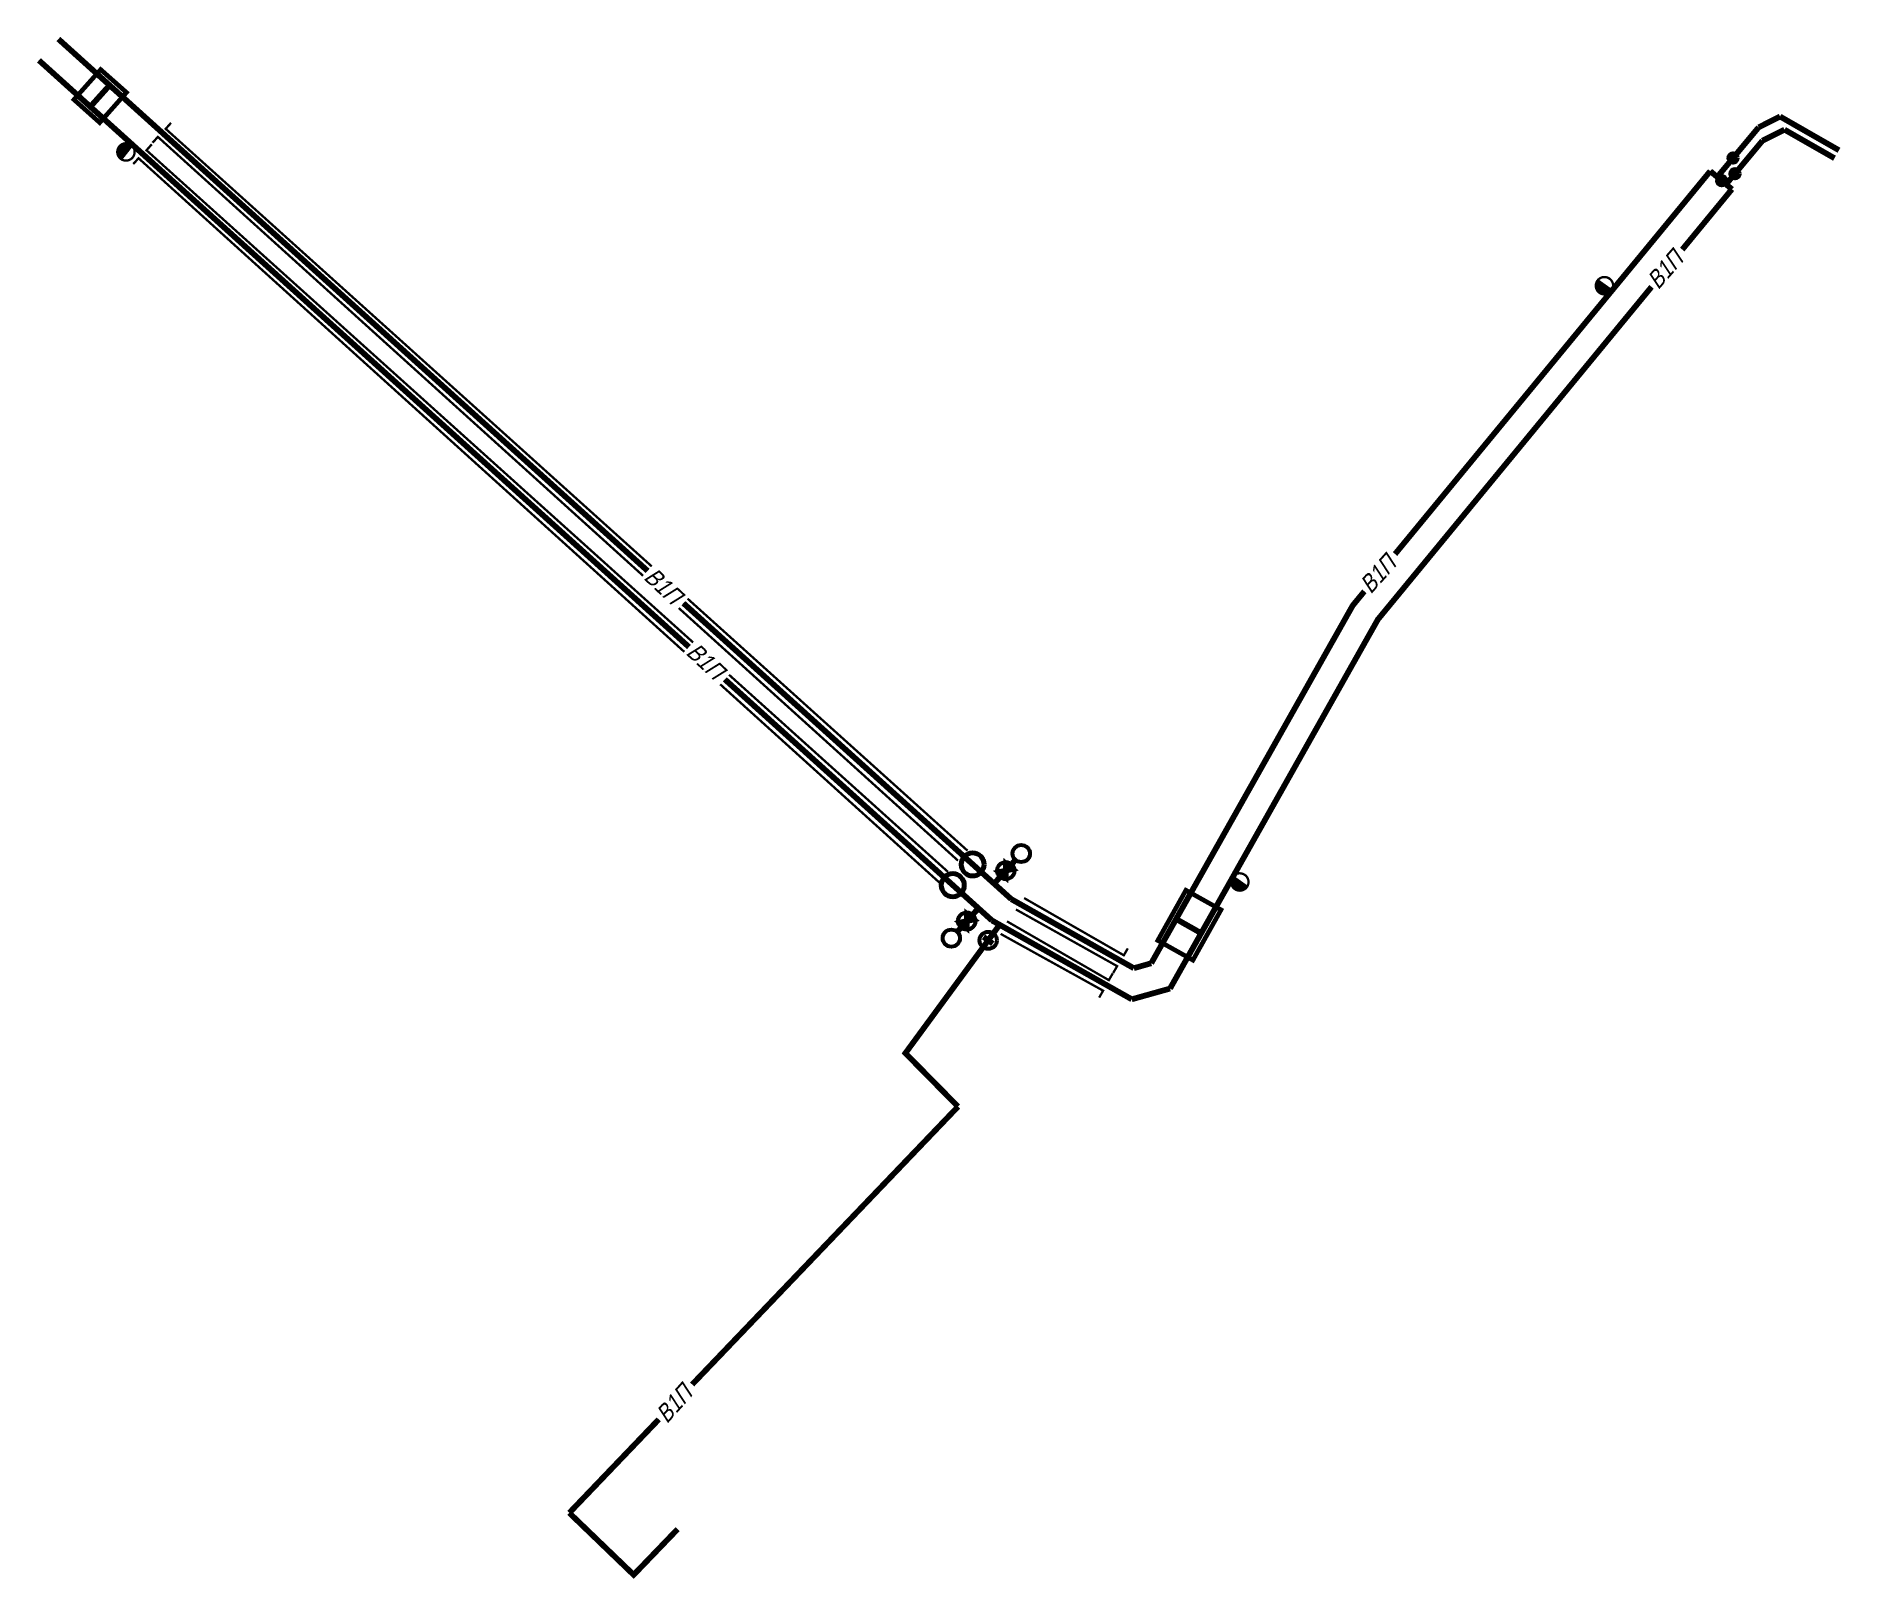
# Model space of a CAD drawing. Header units: metres. Extents: x 10719 to 10876, y -5471 to -5337.
import ezdxf

# ---------------------------------------------------------------- set-up
doc = ezdxf.new("R2010")
doc.units = ezdxf.units.M
doc.header["$MEASUREMENT"] = 0
doc.linetypes.add('$AUDIT_BAD_LTYPE1', pattern=[0])
doc.layers.add('МГТ_НВК_В1_СЕТЬ', color=160, linetype='B1', lineweight=60)
doc.layers.add('МГТ_НВК_В2_Сеть', color=150, linetype='$AUDIT_BAD_LTYPE1', lineweight=40)
doc.styles.add('1409_тхт0', font='calibri.ttf', dxfattribs={"width": 0.8, "oblique": 7})
doc.styles.get("Standard").update_dxf_attribs({"font": 'arial.ttf'})
doc.linetypes.add('B1', pattern='A,16.258147,-2.141853,["В1",1409_тхт0,S=3,R=0,X=0,Y=-1.5],-6.426757,15.173243', length=40)

# ---------------------------------------------------------------- blocks, each defined once
blk = doc.blocks.new('ПГ')
at = {"layer": 'МГТ_НВК_В1_СЕТЬ'}
h = blk.add_hatch(color=256, dxfattribs=at)
h.dxf.hatch_style = 1
h.paths.add_polyline_path([(3316681.64, 259090.53), (3316681.64, 259089.03, 0.032667), (3316681.73, 259089.04, 0.936732)])
at = {"layer": 'МГТ_НВК_В2_Сеть'}
h = blk.add_hatch(dxfattribs=at)
h.set_pattern_fill('ANGLE', color=256)
h.set_pattern_definition([(0, (0, 0), (0, 6.985), [5.08, -1.905]), (90, (0, 0), (-6.985, 4e-16), [5.08, -1.905])])
h.paths.add_polyline_path([(3316681.64, 259090.53), (3316681.64, 259089.03, 0.032667), (3316681.73, 259089.04, 0.936732)])
at = {"layer": 'МГТ_НВК_В1_СЕТЬ', "const_width": 0.2, "flags": 128}
blk.add_lwpolyline([(3316681.54, 259090.53, -1), (3316681.73, 259089.04, -1), (3316681.54, 259090.53, -138544.448084)], format="xyb", dxfattribs=at)
at = {"layer": 'МГТ_НВК_В1_СЕТЬ', "flags": 128}
blk.add_lwpolyline([(3316681.64, 259090.53), (3316681.64, 259089.03)], dxfattribs=at)

msp = doc.modelspace()

# ---------------------------------------------------------------- linework, layer by layer
at = {"layer": 'МГТ_НВК_В1_СЕТЬ', "ltscale": 0.15, "const_width": 0.5}
for points in [[(10720.88, -5337.21), (10803.63, -5411.9)], [(10719.19, -5339.06), (10801.95, -5413.75)], [(10723.66, -5343.08), (10725.32, -5341.23)], [(10804, -5408.5), (10802.16, -5410.54)], [(10803.63, -5411.9), (10814.28, -5417.9)], [(10798.94, -5414.74), (10800.78, -5412.7)], [(10801.95, -5413.75), (10814.1, -5420.6)], [(10799, -5429.91), (10794.44, -5425.28), (10802.62, -5414.13)], [(10815.79, -5417.47), (10814.28, -5417.9)], [(10765.25, -5465.2), (10765.25, -5465.2), (10799.01, -5429.92)]]:
    msp.add_lwpolyline(points, dxfattribs=at)
at = {"layer": 'МГТ_НВК_В1_СЕТЬ', "linetype": 'Continuous', "ltscale": 0.15, "const_width": 0.4}
msp.add_lwpolyline([(10722.23, -5342.47), (10724.47, -5344.47), (10726.79, -5341.85), (10724.55, -5339.86)], close=True, dxfattribs=at)
at = {"layer": 'МГТ_НВК_В1_СЕТЬ', "color": 7, "linetype": 'ByBlock', "const_width": 0.2, "elevation": -0.05}
for points in [[(10799.83, -5407.69), (10730.2, -5345.01), (10730.66, -5344.49)], [(10799.01, -5408.56), (10729.52, -5345.71), (10729.05, -5346.22)], [(10797.4, -5410.47), (10727.84, -5347.56), (10727.38, -5348.07)], [(10798.14, -5409.54), (10728.53, -5346.87), (10728.99, -5346.35)], [(10813.75, -5416.18), (10813.41, -5416.78), (10804.75, -5411.81)], [(10812.48, -5418.32), (10812.83, -5417.72), (10804.04, -5412.8)], [(10811.27, -5420.45), (10811.61, -5419.85), (10802.71, -5414.92)], [(10812.45, -5418.34), (10812.11, -5418.94), (10803.26, -5413.83)]]:
    msp.add_lwpolyline(points, dxfattribs=at)
at = {"layer": 'МГТ_НВК_В1_СЕТЬ', "lineweight": 70, "const_width": 0.5}
for points, elevation in [([(10864.95, -5349.19), (10868.54, -5344.88)], 0.06), ([(10875.52, -5346.87), (10870.4, -5343.94)], 0), ([(10865.71, -5349.83), (10868.87, -5346.04)], 0.02), ([(10866.05, -5347.3), (10866.6, -5347.78)], 0.06), ([(10865.1, -5349.79), (10865.59, -5349.25)], 0.2), ([(10866.21, -5348.67), (10866.76, -5349.15)], 0.02)]:
    msp.add_lwpolyline(points, dxfattribs=dict(at, elevation=elevation))
for points in [[(10868.54, -5344.88), (10870.4, -5343.94)], [(10868.87, -5346.04), (10870.79, -5345.08)], [(10875.13, -5347.56), (10870.79, -5345.08)], [(10801.22, -5415.18), (10802.03, -5415.77)], [(10774.66, -5466.61), (10770.84, -5470.58), (10765.25, -5465.2)]]:
    msp.add_lwpolyline(points, dxfattribs=at)
at = {"layer": 'МГТ_НВК_В1_СЕТЬ', "ltscale": 0.15, "const_width": 0.5}
for points, elevation in [([(10815.79, -5417.47), (10833.29, -5386.4), (10864.34, -5348.68)], 0.06), ([(10864.34, -5348.68), (10866.23, -5350.26)], 0.2), ([(10820.13, -5414.86), (10817.95, -5413.63)], 0.06), ([(10817.42, -5419.67), (10814.1, -5420.6)], 0.06)]:
    msp.add_lwpolyline(points, dxfattribs=dict(at, elevation=elevation))
at = {"layer": 'МГТ_НВК_В1_СЕТЬ', "linetype": 'ByBlock', "lineweight": 35, "ltscale": 0.15, "const_width": 0.5}
for points in [[(10803.18, -5408.83), (10803.74, -5409.29), (10802.58, -5409.56), (10803.15, -5410.02), (10803.18, -5408.83)], [(10799.79, -5413.21), (10800.36, -5413.67), (10799.2, -5413.94), (10799.76, -5414.4), (10799.79, -5413.21)]]:
    msp.add_lwpolyline(points, dxfattribs=at)
at = {"layer": 'МГТ_НВК_В1_СЕТЬ', "ltscale": 0.15, "const_width": 0.4, "elevation": -0.11}
msp.add_lwpolyline([(10818.8, -5411.13), (10816.36, -5415.49), (10819.41, -5417.2), (10821.85, -5412.83)], close=True, dxfattribs=at)
at = {"layer": 'МГТ_НВК_В1_СЕТЬ', "lineweight": 70, "ltscale": 0.5}
for centre, radius in [((10866.32, -5347.54, 0.06), 0.365), ((10865.34, -5349.52, 0.2), 0.365), ((10866.48, -5348.91, 0.02), 0.365), ((10800.28, -5408.89), 1), ((10798.55, -5410.69), 1)]:
    msp.add_circle(centre, radius, dxfattribs=at)
at = {"layer": 'МГТ_НВК_В1_СЕТЬ', "linetype": 'ByBlock', "ltscale": 0.15}
for centre in [(10804.5, -5407.94), (10803.16, -5409.43), (10799.77, -5413.81), (10798.43, -5415.29), (10801.63, -5415.48)]:
    msp.add_circle(centre, 0.75, dxfattribs=at)

# ---------------------------------------------------------------- block references
at = {"layer": 'МГТ_НВК_В1_СЕТЬ', "xscale": -1.004999999999999, "yscale": 1.005, "zscale": 1.005}
for p, rotation in [((2462463.6, -2278548), 321.6306543615457), ((2157394.35, 2558003.57, 0.06), 54.52417381974496), ((2157362.68, 2557951.79, 0.1), 54.52417381974496)]:
    msp.add_blockref('ПГ', p, dxfattribs=dict(at, rotation=rotation))

# ---------------------------------------------------------------- next in the draw order: texts
at = {"layer": 'МГТ_НВК_В1_СЕТЬ', "ltscale": 0.15, "char_height": 1.5, "attachment_point": 1, "bg_fill": 3, "box_fill_scale": 1.1, "bg_fill_color": 256, "bg_fill_transparency": 0}
for insert, rotation in [((10833.74, -5384.47), 48.2208), ((10772.66, -5382.96), 316.9345), ((10776.33, -5389.49), 316.9345), ((10772.61, -5456.51), 48.2208)]:
    msp.add_mtext_dynamic_manual_height_columns('{\\Q15;\\W0.85;В1П}', width=3.8915, gutter_width=5, heights=[0], dxfattribs=dict(at, insert=insert, rotation=rotation))

# ---------------------------------------------------------------- next in the draw order: linework, layer by layer
at = {"layer": 'МГТ_НВК_В1_СЕТЬ', "ltscale": 0.15, "const_width": 0.5, "elevation": 0.06}
msp.add_lwpolyline([(10817.42, -5419.67), (10835.47, -5387.62), (10866.22, -5350.25)], dxfattribs=at)

# ---------------------------------------------------------------- next in the draw order: texts
at = {"layer": 'МГТ_НВК_В1_СЕТЬ', "ltscale": 0.15, "insert": (10858.69, -5358.05), "char_height": 1.5, "attachment_point": 1, "rotation": 48.9106, "bg_fill": 3, "box_fill_scale": 1.1, "bg_fill_color": 256, "bg_fill_transparency": 0}
msp.add_mtext_dynamic_manual_height_columns('{\\Q15;\\W0.85;В1П}', width=3.8915, gutter_width=5, heights=[0], dxfattribs=at)

doc.saveas('drawing.dxf')
